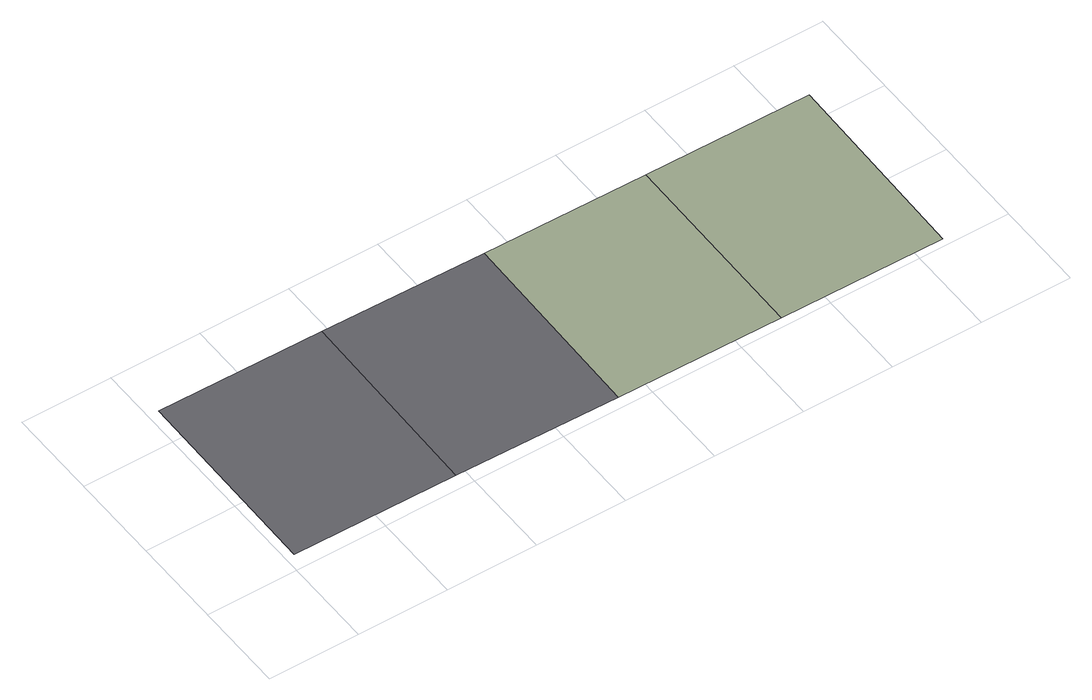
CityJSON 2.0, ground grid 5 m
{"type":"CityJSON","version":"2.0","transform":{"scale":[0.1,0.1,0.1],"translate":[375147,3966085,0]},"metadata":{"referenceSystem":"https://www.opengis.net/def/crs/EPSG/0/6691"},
"CityObjects":{
"road1":{"type":"Road","attributes":{"name":"11100-tran-1","class":"1040","function":"3"},"geometry":[{"type":"MultiSurface","lod":"3","boundaries":[[[0,1,2,3]],[[4,5,1,0]],[[6,7,5,4]],[[8,9,7,6]]],"semantics":{"surfaces":[{"type":"TrafficArea","function":"1000"},{"type":"AuxiliaryTrafficArea","function":"1000"}],"values":[0,0,1,1]}}]}
},
"vertices":[
[95,8,0],[97,119,0],[6,120,0],[5,9,0],[185,6,0],[187,117,0],[276,5,0],[277,116,0],[366,4,0],[368,115,0]
]}
